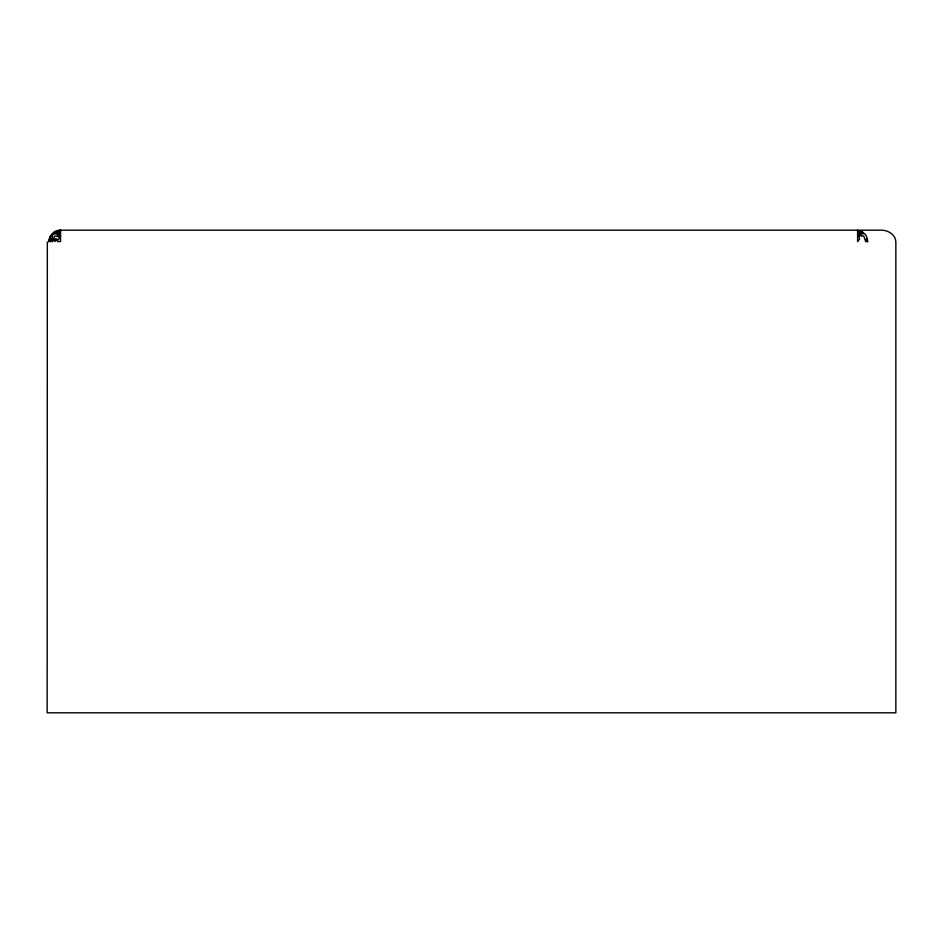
<?xml version="1.0" encoding="UTF-8"?>
<svg xmlns="http://www.w3.org/2000/svg" width="943" height="943" viewBox="0 0 943 943"><rect width="100%" height="100%" fill="white"/><g stroke="black" fill="none" stroke-linecap="round" stroke-linejoin="round"><path stroke-width="1.41" d="M47.339 241.962L47.15 712.814L895.85 712.814L895.85 241.962C895.673 234.642 887.929 230.045 881.198 230.186L60.552 230.186C54.258 230.151 48.788 235.679 48.824 241.962L50.403 239.121L51.936 238.744L52.702 235.974L49.967 237.106L49.354 239.817L50.403 239.121L50.733 241.773L51.936 238.744L52.619 241.691L54.741 235.962L59.621 237.047L58.501 239.758L53.869 238.732L54.977 241.62L56.108 239.086L57.676 241.585L60.552 241.561L60.552 230.186L54.694 231.766L60.552 231.707L57.723 230.622L50.403 236.08L51.075 236.363L54.222 232.119L53.975 233.593L52.384 233.982M57.723 230.622L58.301 233.947L60.552 235.844L57.087 236.328L59.668 232.084L59.291 230.611L60.552 230.186M863.647 233.015L859.45 231.766L857.6 233.499L862.798 233.605L862.633 231.766L860.205 230.587L861.489 231.766L858.861 236.292L859.58 239.062L857.6 241.561L857.6 230.186L862.798 233.605L864.719 233.64A11.776 10.078 -90 0 1 867.666 241.962L866.263 239.086L865.792 241.844L863.764 235.986L861.407 235.986L858.059 233.888L858.861 236.292M55.696 231.778L55.991 233.581L59.291 230.611L55.696 231.778L53.975 233.593L58.301 233.947M53.975 233.593L57.535 231.766L59.668 232.084L55.991 233.581M861.489 231.766L862.798 233.605M859.45 231.766L861.407 235.986"/></g></svg>
